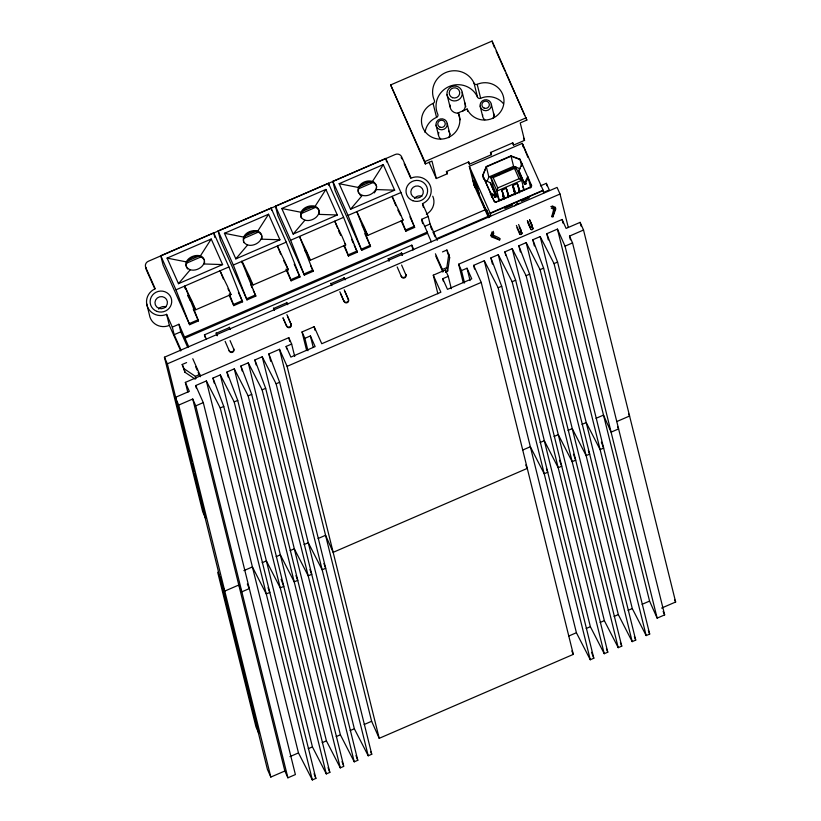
<?xml version="1.0" encoding="UTF-8"?>
<svg xmlns="http://www.w3.org/2000/svg" width="821" height="821" viewBox="0 0 821 821"><rect width="100%" height="100%" fill="white"/><g stroke="black" fill="none" stroke-linecap="round" stroke-linejoin="round"><path stroke-width="1.23" d="M204.46 260.75C204.439 268.713 190.667 274.06 186.367 266.558M261.807 235.945C261.796 243.909 248.024 249.256 243.714 241.754M319.164 211.141C319.143 219.104 305.371 224.451 301.071 216.96M376.511 186.336C376.5 194.3 362.728 199.647 358.418 192.155M186.162 265.706C186.254 257.445 199.647 252.458 204.244 259.857M204.48 263.562C206.071 248.291 178.947 257.23 187.629 269.011M243.509 240.902C243.601 232.641 256.994 227.653 261.591 235.052M261.837 238.767C263.449 224.708 238.993 230.804 243.95 242.688M300.866 216.097C300.958 207.836 314.351 202.849 318.948 210.258M319.184 213.963C320.795 199.903 296.34 206.009 301.297 217.883M358.213 191.303C358.315 183.032 371.697 178.044 376.295 185.454M445.485 272.018L447.681 271.063L446.819 267.584L448.789 254.284L446.891 250.015L442.488 251.924M447.681 271.063L449.651 257.763L448.789 254.284M516.224 169.157L515.639 166.817L514.5 168.397L519.088 178.711L521.674 180.363L496.972 191.047L490.937 177.5L493.144 177.634L497.731 187.947L496.972 191.047L499.281 200.396L503.92 198.395L501.888 190.215L506.3 188.307L508.322 196.486L514.941 193.623L512.92 185.443L517.333 183.535L519.354 191.724L523.993 189.713L521.674 180.363L515.639 166.817L490.937 177.5L493.247 186.849L499.281 200.396M185.474 288.91L185.115 288.284M490.989 235.268L499.702 240.04L491.369 236.828L490.989 235.268L492.056 231.881M493.38 231.306L492.313 234.693L497.895 237.331A2.72 0.523 26.1 0 1 499.999 238.654A2.72 0.523 26.1 0 1 499.702 239.116M550.85 206.461L554.072 207.98L551.712 216.795L552.143 216.159M555.396 207.415L552.749 217.103L555.786 208.975L555.396 207.415L552.174 205.886M493.062 235.175L493.811 233.02M190.657 301.102L190.328 299.573L195.675 309.804L230.968 294.544L227.273 285.852A45.935 1.94 66.6 0 1 221.413 273.65L220.182 271.258M358.654 193.079C354.179 182.293 374.961 175.16 376.736 187.239M483.62 179.06L482.697 175.335L486.278 166.55L510.98 155.867L519.97 159.212L531.433 185.105A1.827 1.775 -13.9 0 1 530.479 187.455L497.721 201.617M487.079 181.4L488.864 177.008L486.278 166.55M376.541 189.158L374.355 192.894M528.467 177.244L525.727 182.755L526.004 183.873L524.722 184.438L518.739 170.491L522.002 163.933M524.722 184.438L524.434 183.268L527.698 176.71M200.314 256.039L211.213 239.024L222.594 264.588L178.475 283.676L167.094 258.102L211.213 239.024M257.661 231.235L268.559 214.23L279.94 239.794L235.832 258.872L224.451 233.308L268.559 214.23M315.018 206.44L325.916 189.425L337.298 214.989L293.179 234.067L281.798 208.503L325.916 189.425M372.365 181.636L383.263 164.621L394.655 190.185L350.536 209.263L339.155 183.699L383.263 164.621M178.475 283.676L190.174 269.873M235.832 258.872L247.521 245.069M293.179 234.067L304.878 220.264M350.536 209.263L362.225 195.46M513.515 145.132L512.94 142.813L490.876 152.347L491.451 154.676L469.396 164.21L468.822 161.891L446.768 171.425L447.342 173.754L436.31 178.526L431.99 161.09L425.37 163.943L390.652 84.932L492.118 41.05L526.846 120.071L520.227 122.924L524.547 140.37L513.515 145.132L512.478 142.803M458.313 112.836L467.139 109.019A19.242 18.637 -13.9 0 0 492.374 118.429A19.242 18.637 -13.9 0 0 502.431 93.748A19.242 18.637 -13.9 0 0 477.196 84.337A2.401 2.33 -13.9 0 1 474.045 83.167A21.654 20.966 -13.9 0 0 445.659 72.576A21.654 20.966 -13.9 0 0 434.34 100.336A2.401 2.33 -13.9 0 1 433.078 103.415A19.242 18.637 -13.9 0 0 423.02 128.097A19.242 18.637 -13.9 0 0 448.256 137.507A19.242 18.637 -13.9 0 0 458.313 112.836L460.047 119.804M185.361 288.345L184.787 286.026L198.466 320.888L189.641 324.706L163.092 265.05L160.783 255.752L213.727 232.856L228.905 266.948L242.585 301.81L233.759 305.628L229.1 295.15M241.672 261.211L255.824 296.083L246.998 299.901L220.439 240.255L218.14 230.947L271.074 208.062L286.252 242.144L299.942 277.005L291.116 280.823L285.934 269.185M299.491 236.417L313.17 271.279L304.355 275.097L277.796 215.451L275.487 206.153L328.431 183.257L343.609 217.339L357.289 252.201L348.463 256.019L343.804 245.541M356.837 211.613L370.528 246.485L361.702 250.292L335.142 190.646L332.844 181.349L385.788 158.453L400.956 192.535L414.646 227.396L405.82 231.214L401.161 220.746M187.301 261.088L200.15 255.536M244.658 236.284L256.337 231.235M302.005 211.479L313.684 206.43M358.192 187.188L371.041 181.626M186.47 263.202L200.591 257.096M243.827 238.398L257.938 232.292M301.174 213.593L315.295 207.487M358.531 188.789L373.822 182.18M425.37 163.943L424.796 161.624L526.271 117.742M189.641 324.706L175.961 289.844L228.905 266.948M246.998 299.901L233.318 265.039L286.252 242.144M304.355 275.097L290.665 240.235L343.609 217.339M361.702 250.292L348.022 215.43L400.956 192.535M488.864 177.008L513.577 166.324L520.319 168.839M493.144 177.634L514.5 168.397M247.224 275.025C248.301 274.922 248.896 279.581 253.032 285L288.325 269.74L284.63 261.047A45.935 1.94 66.6 0 1 278.76 248.845L277.529 246.362M305.022 251.041C304.827 247.193 308.634 258.051 310.379 260.195L345.672 244.935L341.977 236.243A45.935 1.94 66.6 0 1 336.117 224.041L334.906 221.578M362.533 226.493L362.379 225.17L367.736 235.391L403.029 220.131L399.334 211.449A45.935 1.94 66.6 0 1 393.464 199.246L392.243 196.855M180.907 349.797L174.175 334.681L172.307 327.117L178.927 324.254L188.697 346.729M422.641 223.64L421.573 219.33L428.193 216.467L422.497 203.68A14.429 13.978 -13.9 0 0 430.04 185.177A14.429 13.978 -13.9 0 0 411.116 178.116L401.633 156.811A4.813 4.659 -13.9 0 0 395.322 154.461L148.262 261.304A4.813 4.659 -13.9 0 0 145.748 267.472L155.231 288.776A14.429 13.978 -13.9 0 0 147.688 307.28A14.429 13.978 -13.9 0 0 166.612 314.34L172.307 327.117M497.731 187.947L519.088 178.711M189.353 323.546L198.179 319.728M233.759 305.628L233.472 304.458L242.298 300.65M246.711 298.741L255.536 294.924M291.116 280.823L290.829 279.663L299.655 275.846M304.057 273.937L312.883 270.119M348.463 256.019L348.176 254.859L357.002 251.041M361.414 249.132L370.24 245.315M405.82 231.214L405.533 230.054L414.359 226.237M174.175 334.681L180.794 331.817L178.927 324.254M424.539 226.401L430.06 224.02L428.193 216.467M493.944 194.967L494.981 197.297L496.264 196.742L490.291 182.796L484.729 180.056M482.697 175.335L494.068 200.878A1.827 1.775 -13.9 0 0 496.459 201.771L530.387 187.106A1.827 1.775 -13.9 0 0 531.341 184.756L531.433 185.105M184.612 337.041L427.259 232.107L421.573 219.33M184.899 338.201L427.546 233.267L427.259 232.107M433.396 232.169L485.16 209.786M540.454 185.874L546.345 183.329L549.28 189.938L543.399 192.473M205.055 337.298L204.45 334.835L411.803 245.161L413.692 249.42M490.845 215.831L490.178 213.132L543.122 190.236L522.259 143.367L469.314 166.263L473.922 184.858L488.526 217.668M490.27 213.481L543.204 190.585M229.5 327.538L216.272 333.254L216.816 335.491M273.619 308.46L286.857 302.733M330.976 283.656L344.204 277.929M436.341 238.778L488.105 216.395M194.628 473.902L205.661 518.431L202.715 511.822L164.436 357.217L557.079 187.414L560.014 194.023L568.286 227.417M189.117 451.642L167.371 363.826L560.014 194.023M195.193 379.128L184.951 372.241L182.19 364.493L186.603 362.584M182.19 364.493L184.089 368.752L195.357 376.326L199.77 374.417L192.781 358.726M442.991 271.813L442.406 269.483L446.819 267.584M187.804 392.325L185.351 382.401L288.797 337.667L291.65 344.05L294.718 356.458M306.644 350.536L302.036 331.941L314.166 326.696L321.76 343.732L440.877 292.225L433.283 275.179L445.413 269.935L448.266 276.328L451.334 288.725M463.26 282.814L458.652 264.208L562.108 219.474L566.09 228.423L580.119 222.358L583.526 230.024L675.642 602.009L661.613 608.074M196.301 388.035L195.696 385.552L206.358 380.944L220.223 407.965L312.339 779.95L315.869 778.421L223.753 406.436L212.967 378.081L220.326 374.899L234.201 401.921L326.306 773.905L329.837 772.387L237.731 400.402L226.945 372.036L234.293 368.855L248.168 395.886L340.284 767.871L343.804 766.342L251.698 394.357L240.912 365.992L248.27 362.81L262.135 389.842L354.251 761.826L357.782 760.297L265.665 388.312L254.879 359.957L262.238 356.776L276.113 383.797L368.219 755.782L371.749 754.253L279.633 382.278L268.857 353.913L279.509 349.305L287.104 366.34L379.21 738.325L573.325 654.378L481.219 282.393L473.635 265.357L484.287 260.739L498.173 287.771L590.278 659.756L593.809 658.226L501.693 286.242L490.907 257.886L498.265 254.705L512.14 281.726L604.246 653.711L607.776 652.182L515.67 280.207L504.884 251.842L512.232 248.66L526.107 275.692L618.223 647.666L621.754 646.148L529.637 274.163L518.851 245.797L526.199 242.616L540.074 269.647L632.191 641.632L635.721 640.103L543.605 268.118L532.819 239.753L540.177 236.581L554.052 263.603L646.158 635.587L649.688 634.058L557.582 262.073L546.796 233.718L557.449 229.1L565.043 246.146L657.149 618.131L664.651 614.888L572.545 242.903L569.507 236.089L583.526 230.024M286.745 348.915L286.129 346.441L291.65 344.05M307.957 350.731L304.878 338.334L310.4 335.943L315.141 346.595L290.87 357.094L286.129 346.441M443.361 281.193L442.745 278.709L448.266 276.328M464.573 282.999L461.494 270.602L467.016 268.221L471.757 278.863L447.486 289.361L442.745 278.709M270.827 777.066L178.721 405.081L192.74 399.016L284.856 771.001L270.827 777.066L267.42 769.4L175.304 397.415L189.333 391.35L185.351 382.401M203.28 402.598L295.386 774.572L287.894 777.815L195.778 405.841L203.28 402.598L195.696 385.552M287.104 366.34L481.219 282.393M565.043 246.146L572.545 242.903M220.223 407.965L223.753 406.436M234.201 401.921L237.731 400.402M248.168 395.886L251.698 394.357M262.135 389.842L265.665 388.312M276.113 383.797L279.633 382.278M498.173 287.771L501.693 286.242M512.14 281.726L515.67 280.207M526.107 275.692L529.637 274.163M540.074 269.647L543.605 268.118M554.052 263.603L557.582 262.073M243.878 570.616L252.406 566.931L266.281 593.963L269.811 592.434L268.015 587.703M262.176 562.703L266.384 560.887L280.248 587.918L283.779 586.389L281.09 579.298M276.154 556.669L280.351 554.852L294.226 581.873L297.756 580.344L295.96 575.624M290.121 550.624L294.318 548.808L308.193 575.829L311.723 574.31L309.928 569.579M304.088 544.58L308.286 542.763L322.16 569.795L325.691 568.265L323.895 563.534M318.107 538.525L325.568 535.292L333.162 552.338L527.277 468.391L525.758 464.984M522.885 449.959L530.345 446.737L544.22 473.758L547.751 472.239L546.406 468.688M540.115 442.509L544.313 440.692L558.198 467.724L561.718 466.195L559.47 460.283M554.083 436.474L558.29 434.648L572.165 461.679L575.695 460.15L573.448 454.239M568.06 430.43L572.258 428.613L586.132 455.634L589.663 454.105L588.318 450.565M582.027 424.385L586.225 422.569L600.11 449.6L603.63 448.071L601.383 442.16M596.046 418.32L603.507 415.098L611.101 432.144L618.593 428.901L617.587 426.622M616.735 421.573L629.584 416.011L628.609 413.825M289.936 756.613L298.464 752.919L206.358 380.944M308.234 748.701L312.432 746.884L220.326 374.899M322.201 742.656L326.409 740.84L234.293 368.855M336.179 736.611L340.376 734.795L248.27 362.81M350.146 730.577L354.344 728.761L262.238 356.776M364.165 724.512L371.626 721.279L279.509 349.305M568.943 635.957L576.404 632.724L484.287 260.739M586.173 628.506L590.371 626.69L498.265 254.705M600.141 622.462L604.348 620.645L512.232 248.66M614.108 616.417L618.316 614.601L526.199 242.616M628.086 610.372L632.283 608.556L540.177 236.581M642.104 604.318L649.565 601.085L557.449 229.1M375.895 189.548L394.655 190.185M318.538 214.353L337.298 214.989M261.191 239.157L279.94 239.794M203.834 263.962L222.594 264.588M339.155 183.699L358.705 187.547M281.798 208.503L301.348 212.341M224.451 233.308L244.001 237.146M167.094 258.102L186.644 261.95M520.062 159.561L511.073 156.216L486.36 166.899L482.779 175.684L494.15 201.227A1.827 1.775 -13.9 0 0 496.551 202.12L496.459 201.771M551.271 208.175L554.462 209.55L554.072 207.98M490.414 192.832L495.976 195.572M490.219 193.961L494.704 196.178L494.981 197.297M359.69 194.608L361.261 195.767M356.94 212.013L358.172 214.507A45.935 1.94 66.6 0 0 364.042 226.709L367.736 235.391M299.593 236.817L300.825 239.311A45.935 1.94 66.6 0 0 306.685 251.513L310.379 260.195M518.964 189.199L518.585 188.727M507.747 194.187L508.394 194.916A22.372 0.944 66.6 0 0 508.517 194.823L507.173 190.729A15.948 0.677 66.6 0 0 505.818 187.414M519.252 189.979L519.426 190.144A22.372 0.944 66.6 0 0 519.549 190.051L518.195 185.967A15.948 0.677 66.6 0 0 517.189 183.473M403.029 220.131L402.321 218.848M345.672 244.935L344.964 243.652M288.325 269.74L283.666 260.637M230.968 294.544L230.26 293.261M507.758 193.746L508.014 194.033A21.418 0.903 66.6 0 0 508.137 193.941L506.773 189.867A15.383 0.647 66.6 0 0 506.454 189.097M503.14 195.408L503.601 195.942A21.418 0.903 66.6 0 0 503.725 195.85L502.503 192.155A15.014 0.636 66.6 0 0 502.042 191.006M190.472 300.907L187.588 295.416M397.816 210.032L398.144 210.597M340.602 235.073L340.469 235.329M506.341 171.24L505.972 170.706L506.095 171.353M510.857 169.516L510.405 168.808L510.508 169.444M495.412 176.197L494.94 175.478L495.063 176.125M499.938 174.483L499.384 173.58L499.609 174.678M473.922 184.858L475.533 187.958L473.943 181.564L477.966 189.312L469.314 166.263L490.178 213.132M632.283 608.556L646.158 635.587M618.316 614.601L632.191 641.632M604.348 620.645L618.223 647.666M590.371 626.69L604.246 653.711M576.404 632.724L590.278 659.756M354.344 728.761L368.219 755.782M340.376 734.795L354.251 761.826M326.409 740.84L340.284 767.871M312.432 746.884L326.306 773.905M298.464 752.919L312.339 779.95M398.37 211.038L400.627 215.502M228.002 288.797L229.131 291.024M242.257 263.028L242.01 262.494M493.175 44.437L494.591 47.639M496.151 51.138L504.997 70.996M506.034 73.336L514.88 93.194M515.916 95.534L524.763 115.392M525.799 117.731L526.846 120.071M523.5 138.031L524.547 140.37M524.968 181.554L526.004 183.873M518.739 170.491L524.434 183.268M522.484 186.326L523.993 189.713M529.607 219.71L532.254 225.765A1.201 1.17 -13.9 0 1 531.628 227.304A1.201 1.17 -13.9 0 1 530.048 226.719L527.462 220.9M529.668 219.946L532.254 225.765M530.181 222.039L532.829 228.094A1.201 1.17 -13.9 0 1 532.203 229.634A1.201 1.17 -13.9 0 1 530.623 229.038L527.975 222.994M527.4 220.664L530.048 226.719M490.414 152.347L491.451 154.676M518.585 224.482L521.232 230.537A1.201 1.17 -13.9 0 1 520.596 232.076A1.201 1.17 -13.9 0 1 519.026 231.491L516.378 225.436M519.159 226.812L521.807 232.856A1.201 1.17 -13.9 0 1 521.171 234.406A1.201 1.17 -13.9 0 1 519.601 233.811L516.953 227.766M502.965 196.27L503.94 199.524M496.264 196.742L490.291 182.796M674.667 599.812L675.642 602.009M468.36 161.881L469.396 164.21M472.773 180.21L489.018 216.713M663.132 611.481L664.651 614.888M649.565 601.085L657.149 618.131M446.306 171.425L447.342 173.754M429.024 162.168L436.31 178.526M390.652 84.932L424.796 161.624M458.652 264.208L461.494 270.602M447.763 253.504L449.651 257.763M404.199 163.625L410.695 178.198M430.06 224.02L437.306 240.296M430.409 226.35L431.959 229.839M432.995 232.158L435.068 236.817M427.546 233.267L431.343 241.795M435.417 253.792L442.406 269.483M435.787 256.152L442.776 271.854M409.956 216.877L414.646 227.396M401.397 252.745L402.423 255.064M401.602 265.029L405.831 274.789A2.401 2.33 -13.9 0 1 404.568 277.878A2.401 2.33 -13.9 0 1 401.418 276.698L397.19 266.938M571.816 650.971L573.325 654.378M388.159 258.471L389.195 260.791M364.822 233.677L370.528 246.485M332.844 181.349L348.022 215.43M351.562 239.342L353.122 242.852M354.169 245.181L357.289 252.201M344.04 277.549L345.077 279.869M344.245 289.834L348.473 299.593A2.401 2.33 -13.9 0 1 347.221 302.682A2.401 2.33 -13.9 0 1 344.061 301.502L340.489 293.466M344.902 291.568L348.473 299.593M339.832 291.742L344.061 301.502M330.801 283.276L331.838 285.595M310.584 265.46L313.17 271.279M275.487 206.153L290.665 240.235M294.205 264.136L299.942 277.005M302.036 331.941L304.878 338.334M286.683 302.354L287.719 304.673M286.898 314.638L291.127 324.398A2.401 2.33 -13.9 0 1 289.864 327.476A2.401 2.33 -13.9 0 1 286.714 326.306L283.142 318.271M287.545 316.362L291.127 324.398M282.999 317.696L286.714 326.306M273.455 308.08L274.481 310.4M250.641 284.446L252.191 287.935M253.227 290.265L255.824 296.083M218.14 230.947L233.318 265.039M238.418 292.45L242.585 301.81M229.336 327.158L230.373 329.478M230.054 340.582L233.769 349.202A2.401 2.33 -13.9 0 1 232.517 352.281A2.401 2.33 -13.9 0 1 229.357 351.101L225.128 341.351M216.097 332.885L217.278 335.779M193.284 309.25L198.466 320.888M204.45 334.835L206.348 339.094M371.626 721.279L379.21 738.325M160.783 255.752L175.961 289.844M180.794 331.817L187.783 347.509M195.634 366.7L197.132 370.055M198.138 372.303L199.626 375.669M154.81 288.859L146.323 269.791A4.813 4.659 -13.9 0 1 145.964 267.41M166.612 314.34L169.352 325.383L180.743 350.957M192.74 399.016L195.778 405.841M164.436 357.217L167.371 363.826M175.304 397.415L178.721 405.081M247.316 584.039L249.338 588.585L241.836 591.828L238.798 585.014L224.78 591.079L221.362 583.403M284.856 771.001L287.894 777.815M527.872 157.314L522.259 143.367L523.121 146.856M392.14 196.352L395.835 205.65M401.838 220.757L405.533 230.054M334.783 221.157L337.554 228.125M338.478 230.455L339.863 233.944M344.481 245.561L348.176 254.859M277.426 245.961L280.669 254.089M286.673 269.196L290.829 279.663M220.079 270.766L223.312 278.894M229.316 294L233.472 304.458M648.344 630.518L649.688 634.058M634.366 636.552L635.721 640.103M620.399 642.597L621.754 646.148M606.432 648.641L607.776 652.182M591.561 652.315L593.809 658.226M370.846 751.892L371.749 754.253M355.986 755.577L357.782 760.297M342.008 761.611L343.363 765.162M328.041 767.656L329.837 772.387M314.074 773.7L315.869 778.421M580.119 222.358L581.032 226.073M569.507 236.089L570.431 239.804M562.108 219.474L563.032 223.189M546.345 183.329L546.95 185.803M543.122 190.236L543.789 192.935M546.796 233.718L548.325 239.917M528.17 177.777L530.674 187.896M492.118 41.05L492.703 43.38M521.53 162.866L522.084 165.113M519.97 159.212L521.725 166.304M528.868 196.783L529.155 197.943L521.438 201.289L521.15 200.119M532.829 228.094L532.778 227.858A1.201 1.17 -13.9 0 1 532.141 229.398A1.201 1.17 -13.9 0 1 530.571 228.813L530.623 229.038M532.819 239.753L534.358 245.961M510.98 155.867L513.577 166.324M519.385 192.843L518.698 190.041M514.377 192.35L514.972 194.751M516.737 202.028L517.23 204.008A2.884 0.708 -24 0 0 514.757 205.845M512.838 186.819L513.997 191.498L513.833 190.451A24.456 1.037 66.6 0 1 513.997 190.441L514.634 191.17A21.418 0.903 66.6 0 0 514.746 191.077L513.536 187.383A15.014 0.636 66.6 0 0 513.074 186.234M491.348 104.349A5.675 5.501 -13.9 0 1 483.641 110.363A5.675 5.501 -13.9 0 1 482.225 100.942A5.675 5.501 -13.9 0 1 491.348 104.349L494.406 116.715M521.232 230.537L521.171 230.301A1.201 1.17 -13.9 0 1 520.545 231.84A1.201 1.17 -13.9 0 1 518.964 231.255L519.026 231.491M521.807 232.856L521.745 232.63A1.201 1.17 -13.9 0 1 521.119 234.17A1.201 1.17 -13.9 0 1 519.539 233.585L519.601 233.811M512.325 203.936L512.612 205.096L504.894 208.442L504.607 207.272M508.353 197.615L507.665 194.813M518.851 245.797L520.381 251.996M477.196 84.337L480.654 98.294A19.242 18.637 -13.9 0 1 503.324 103.549M480.131 106.094L482.574 115.987M474.045 83.167L477.504 97.114A2.401 2.33 -13.9 0 0 480.654 98.294M490.886 193.9L491.728 197.276M504.884 251.842L505.798 255.557M467.139 109.019L467.713 111.338M462.223 92.311A7.697 7.451 -13.9 0 1 451.776 100.47A7.697 7.451 -13.9 0 1 449.867 87.703A7.697 7.451 -13.9 0 1 462.223 92.311L465.815 106.792M490.907 257.886L492.446 264.085M447.024 94.682L450.011 106.751M447.229 123.427A5.675 5.501 -13.9 0 1 439.522 129.441A5.675 5.501 -13.9 0 1 438.106 120.03A5.675 5.501 -13.9 0 1 447.229 123.427L449.98 134.552M473.635 265.357L474.548 269.072M433.078 103.415L436.536 117.372A19.242 18.637 -13.9 0 0 425.052 132.499M436.013 125.172L438.465 135.065M467.016 268.221L470.084 280.618M446.891 250.015L447.476 252.345M445.413 269.935L446.029 272.418M422.497 203.68L423.41 207.364M433.283 275.179L437.891 293.785M411.803 245.161L413.025 250.097M385.788 158.453L386.65 161.942M402.116 255.352L401.561 253.125L388.323 258.851L388.877 261.078M405.831 274.789L405.687 274.214A2.401 2.33 -13.9 0 1 404.425 277.293A2.401 2.33 -13.9 0 1 401.274 276.113L401.418 276.698M328.431 183.257L329.005 185.577M314.166 326.696L315.09 330.411M310.4 335.943L313.16 347.109M271.074 208.062L271.659 210.381M288.797 337.667L289.721 341.382M268.857 353.913L270.694 361.353M254.879 359.957L256.111 364.914M213.727 232.856L214.876 237.505M240.912 365.992L242.144 370.959M229.357 351.101L229.213 350.526A2.401 2.33 -13.9 0 0 232.374 351.696A2.401 2.33 -13.9 0 0 233.626 348.617M226.945 372.036L228.166 376.993M212.967 378.081L214.199 383.038M199.77 374.417L200.345 376.747M195.357 376.326L195.932 378.655M184.089 368.752L184.951 372.241M189.733 454.116L191.57 461.535M192.186 464.009L194.023 471.428M146.672 303.78L149.401 314.823A14.429 13.978 -13.9 0 0 169.352 325.383M503.345 197.122L503.191 196.106A23.501 0.995 66.6 0 1 503.345 196.096L503.981 196.824A22.372 0.944 66.6 0 0 504.104 196.732L502.76 192.637A15.948 0.677 66.6 0 0 501.918 190.564M242.226 261.663L243.468 264.105A45.935 1.94 66.6 0 0 249.338 276.308L253.032 285M184.889 286.519L186.11 288.91A45.935 1.94 66.6 0 0 191.981 301.112L195.675 309.804M514.233 191.662L514.213 191.334A23.501 0.995 66.6 0 1 514.367 191.324L515.013 192.052A22.372 0.944 66.6 0 0 515.136 191.96L513.628 187.465A16.317 0.688 66.6 0 0 512.776 185.382M519.149 189.261A21.418 0.903 66.6 0 0 519.159 189.169L517.794 185.094A15.383 0.647 66.6 0 0 517.487 184.325M493.452 113.082A5.675 5.501 -13.9 0 1 492.785 118.563M484.852 119.794A5.675 5.501 -13.9 0 1 482.615 114.766M464.707 102.646A7.697 7.451 -13.9 0 1 462.408 111.492M458.754 113.072A7.697 7.451 -13.9 0 1 450.011 104.934M477.504 97.114A21.654 20.966 -13.9 0 0 449.108 86.523A21.654 20.966 -13.9 0 0 437.798 114.283A2.401 2.33 -13.9 0 1 436.536 117.372M448.574 130.939A5.675 5.501 -13.9 0 1 448.666 137.641M440.733 138.872A5.675 5.501 -13.9 0 1 438.855 132.448M348.33 299.008A2.401 2.33 -13.9 0 1 347.078 302.097A2.401 2.33 -13.9 0 1 343.917 300.917M290.983 323.813A2.401 2.33 -13.9 0 1 289.721 326.902A2.401 2.33 -13.9 0 1 286.57 325.721M414.533 198.384A6.25 6.055 -13.9 0 1 421.85 196.27M432.78 196.219A14.429 13.978 -13.9 0 1 426.356 214.178M158.658 309.045A6.25 6.055 -13.9 0 1 165.975 306.931M401.141 157.653A4.813 4.659 -13.9 0 1 401.561 158.104M401.921 158.597A4.813 4.659 -13.9 0 1 402.208 159.141M532.203 225.529A1.201 1.17 -13.9 0 1 531.567 227.078A1.201 1.17 -13.9 0 1 529.997 226.483M517.23 204.008A2.884 0.708 -24 0 1 520.052 203.557M478.684 192.217L475.841 185.823L479.125 193.961L478.684 192.217M489.121 215.646L486.278 209.263L489.552 217.391L489.121 215.646M484.995 208.349L482.153 201.956L485.427 210.094L484.995 208.349M220.623 578.877L217.688 572.268L255.967 726.872L258.913 733.481L220.623 578.877M452.535 97.689A5.275 5.1 -13.9 0 0 459.688 92.106A5.275 5.1 -13.9 0 0 451.222 88.945A5.275 5.1 -13.9 0 0 452.535 97.689M440.128 127.224A3.736 3.623 -13.9 0 0 445.198 123.263A3.736 3.623 -13.9 0 0 439.194 121.026A3.736 3.623 -13.9 0 0 440.128 127.224M484.236 108.146A3.736 3.623 -13.9 0 0 489.316 104.185A3.736 3.623 -13.9 0 0 483.312 101.948A3.736 3.623 -13.9 0 0 484.236 108.146M414.769 197.676A6.25 6.055 -13.9 0 0 423.256 191.036A6.25 6.055 -13.9 0 0 413.209 187.291A6.25 6.055 -13.9 0 0 414.769 197.676M158.884 308.327A6.25 6.055 -13.9 0 0 167.381 301.697A6.25 6.055 -13.9 0 0 157.334 297.951A6.25 6.055 -13.9 0 0 158.884 308.327M156.924 311.375A10.827 10.488 -13.9 0 0 171.62 299.891A10.827 10.488 -13.9 0 0 154.235 293.405A10.827 10.488 -13.9 0 0 156.924 311.375M412.809 200.714A10.827 10.488 -13.9 0 0 427.495 189.23A10.827 10.488 -13.9 0 0 410.11 182.755A10.827 10.488 -13.9 0 0 412.809 200.714"/></g></svg>
